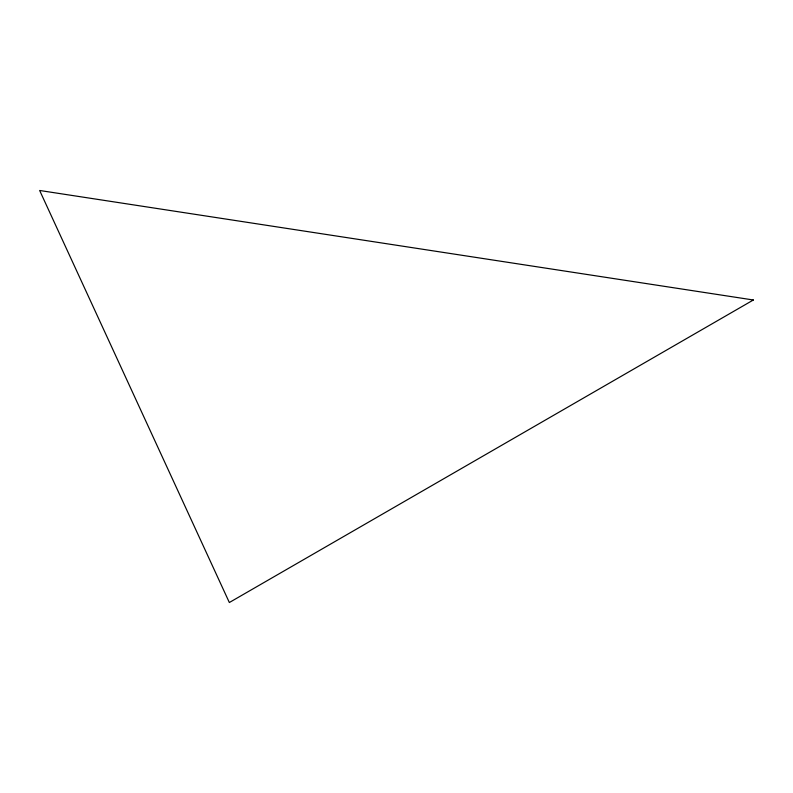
<?xml version="1.0" encoding="UTF-8"?>
<svg xmlns="http://www.w3.org/2000/svg" width="793" height="793" viewBox="0 0 793 793"><rect width="100%" height="100%" fill="white"/><g stroke="black" fill="none" stroke-linecap="round" stroke-linejoin="round"><path stroke-width="1.19" d="M753.35 299.992L229.346 602.521L39.65 190.479L753.35 299.992"/></g></svg>
